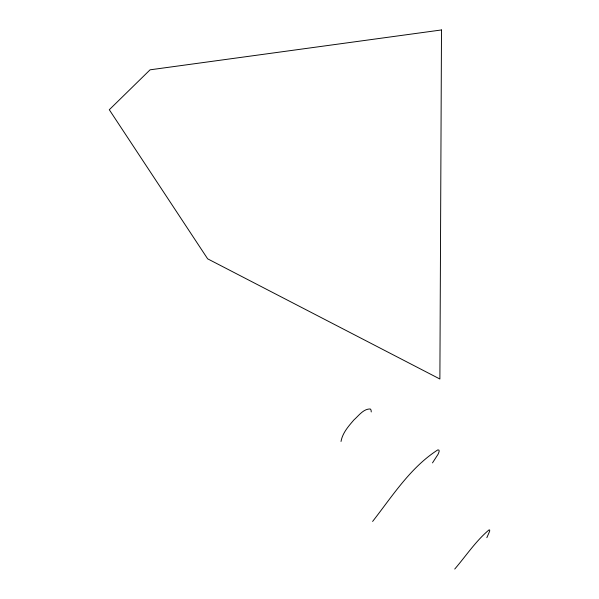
<?xml version="1.0" encoding="UTF-8"?>
<svg xmlns="http://www.w3.org/2000/svg" width="599" height="599" viewBox="0 0 599 599"><rect width="100%" height="100%" fill="white"/><g stroke="black" fill="none" stroke-linecap="round" stroke-linejoin="round"><path stroke-width="0.9" d="M341.018 441.463C342.493 432.98 348.513 426.196 353.964 419.877C358.674 415.736 363.398 408.832 370.227 408.945L371.051 409.993L371.238 411.947M486.837 537.685L489.623 531.32L489.705 530.048L489.046 529.883C475.763 541.054 466.007 555.924 454.731 569.05M432.493 462.892L438.124 454.169L439.134 451.571L439.015 450.141L437.832 449.879C410.472 467.362 392.293 496.242 372.608 521.444M441.5 29.95L439.883 379.01L207.658 258.835L109.295 109.737L150.072 69.821L441.5 29.95"/></g></svg>
